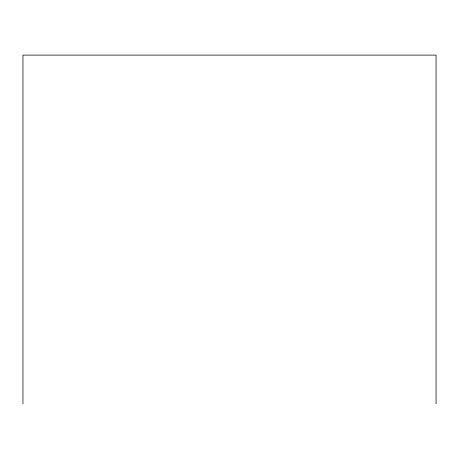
<?xml version="1.0" encoding="UTF-8"?>
<svg xmlns="http://www.w3.org/2000/svg" width="459" height="459" viewBox="0 0 459 459"><rect width="100%" height="100%" fill="white"/><g stroke="black" fill="none" stroke-linecap="round" stroke-linejoin="round"><path stroke-width="0.69" d="M436.05 403.897L436.05 55.103L22.95 55.103L22.95 403.897"/></g></svg>
